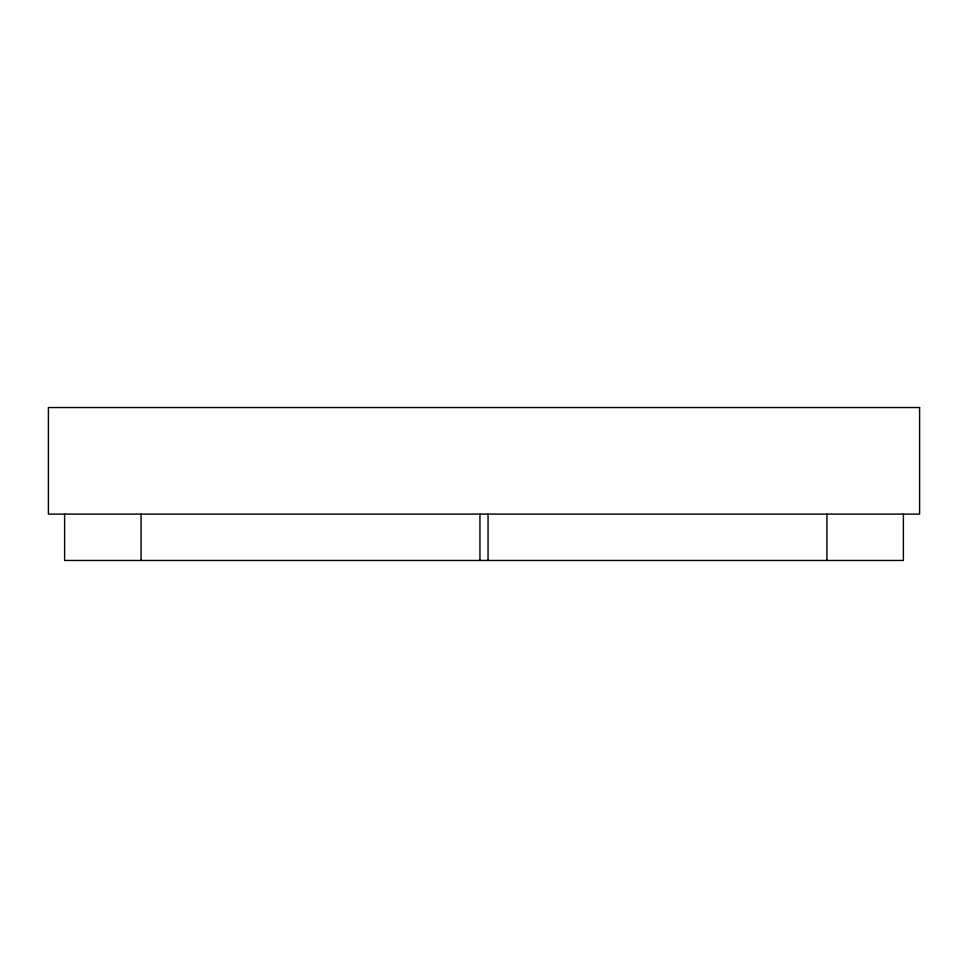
<?xml version="1.0" encoding="UTF-8"?>
<svg xmlns="http://www.w3.org/2000/svg" width="968" height="968" viewBox="0 0 968 968"><rect width="100%" height="100%" fill="white"/><g stroke="black" fill="none" stroke-linecap="round" stroke-linejoin="round"><path stroke-width="1.45" d="M903.386 514.093L903.386 560.46L64.614 560.46L64.614 514.093M826.914 514.117L826.914 560.46M488.053 514.093L488.053 560.46M479.946 514.093L479.946 560.46M141.086 514.117L141.086 560.46M919.6 407.54L48.4 407.54L48.4 514.117L919.6 514.117L919.6 407.54"/></g></svg>
